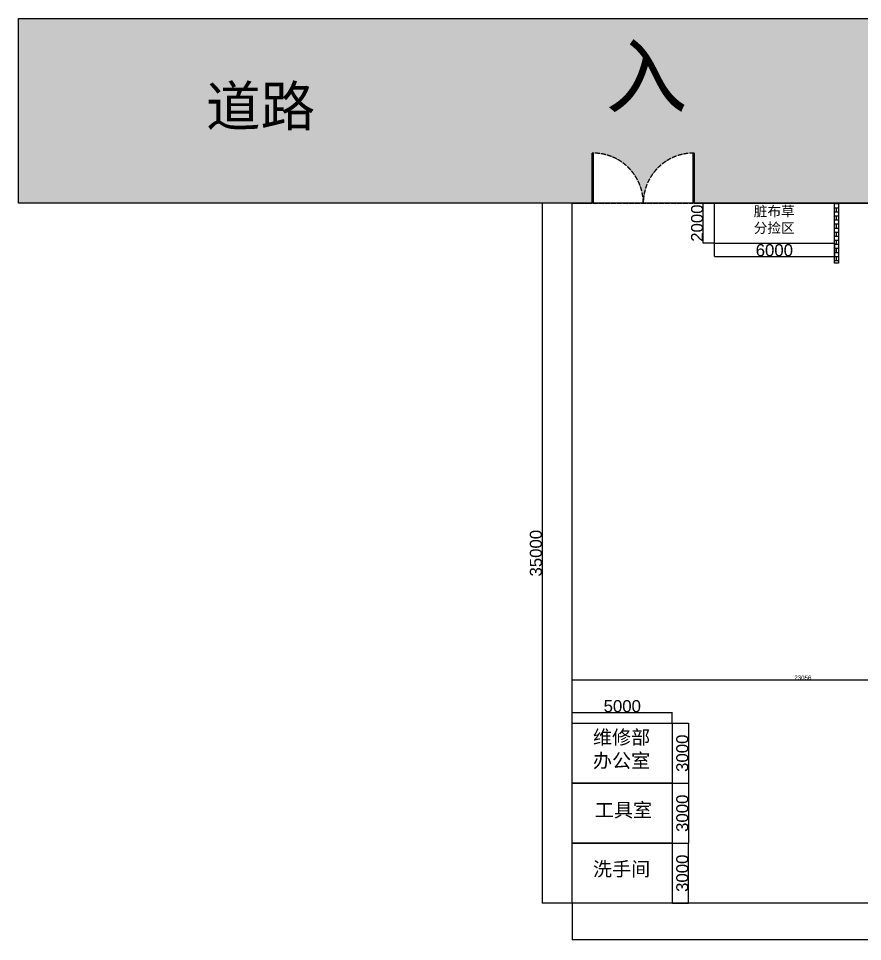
# Model space of a CAD drawing. Header units: millimetres. Extents: x 3806 to 246873, y -8027 to 78401.
# Drawn here: x 3806 to 45990, y 21225 to 67372 of the extents above; entities that cross this region are included whole.
import ezdxf

# ---------------------------------------------------------------- set-up
doc = ezdxf.new("R2010")
doc.units = ezdxf.units.MM
doc.header["$LTSCALE"] = 20
doc.linetypes.add('ACAD_ISO02W100', pattern=[15, 12, -3])
doc.styles.get("Standard").update_dxf_attribs({"font": 'arial.ttf', "height": 2000})
doc.dimstyles.new('ISO-25', dxfattribs={"dimtxt": 400, "dimasz": 2.5, "dimexe": 1.25, "dimexo": 0.625, "dimtad": 1, "dimtxsty": 'Standard', "dimcen": 2.5, "dimclrd": 1, "dimclre": 1, "dimclrt": 1, "dimadec": 0, "dimazin": 0, "dimtfac": 1, "dimtmove": 0, "dimatfit": 3, "dimfxl": 0, "dimarcsym": 0})

# ---------------------------------------------------------------- blocks, each defined once
blk = doc.blocks.new('*D10')
at = {"color": 1, "lineweight": -2, "transparency": 16777216}
for p, q in [((31483, 32139), (31483, 32684)), ((31485, 32683), (36480, 32683)), ((36483, 32139), (36483, 32684))]:
    blk.add_line(p, q, dxfattribs=at)
at = {"color": 1, "transparency": 16777216}
for points in [[(31485, 32684), (31485, 32683), (31483, 32683)], [(36480, 32684), (36480, 32683), (36483, 32683)]]:
    blk.add_solid(points, dxfattribs=at)
at = {"layer": 'Defpoints', "color": 0, "transparency": 16777216}
for p in [(36483, 32683), (31483, 32139), (36483, 32139)]:
    blk.add_point(p, dxfattribs=at)
at = {"color": 1, "transparency": 16777216, "insert": (33983, 32990), "char_height": 600, "attachment_point": 5}
blk.add_mtext('5000', dxfattribs=at)
blk = doc.blocks.new('*D11')
at = {"color": 1, "lineweight": -2, "transparency": 16777216}
for p, q in [((36483, 26139), (37292, 26139)), ((37291, 23141), (37291, 26136)), ((36483, 23139), (37292, 23139))]:
    blk.add_line(p, q, dxfattribs=at)
at = {"color": 1, "transparency": 16777216}
for points in [[(37291, 26136), (37292, 26136), (37291, 26139)], [(37291, 23141), (37292, 23141), (37291, 23139)]]:
    blk.add_solid(points, dxfattribs=at)
at = {"layer": 'Defpoints', "color": 0, "transparency": 16777216}
for p in [(36483, 26139), (37291, 26139), (36483, 23139)]:
    blk.add_point(p, dxfattribs=at)
at = {"color": 1, "transparency": 16777216, "insert": (36984, 24639), "char_height": 600, "attachment_point": 5, "rotation": 90}
blk.add_mtext('3000', dxfattribs=at)
blk = doc.blocks.new('*D12')
at = {"color": 1, "lineweight": -2, "transparency": 16777216}
for p, q in [((36483, 29139), (37293, 29139)), ((37292, 29136), (37292, 26141)), ((36483, 26139), (37293, 26139))]:
    blk.add_line(p, q, dxfattribs=at)
at = {"color": 1, "transparency": 16777216}
for points in [[(37291, 29136), (37292, 29136), (37292, 29139)], [(37291, 26141), (37292, 26141), (37292, 26139)]]:
    blk.add_solid(points, dxfattribs=at)
at = {"layer": 'Defpoints', "color": 0, "transparency": 16777216}
for p in [(36483, 29139), (36483, 26139), (37292, 26139)]:
    blk.add_point(p, dxfattribs=at)
at = {"color": 1, "transparency": 16777216, "insert": (36984, 27639), "char_height": 600, "attachment_point": 5, "rotation": 90}
blk.add_mtext('3000', dxfattribs=at)
blk = doc.blocks.new('*D13')
at = {"color": 1, "lineweight": -2, "transparency": 16777216}
for p, q in [((36483, 32139), (37293, 32139)), ((37292, 32136), (37292, 29141)), ((36483, 29139), (37293, 29139))]:
    blk.add_line(p, q, dxfattribs=at)
at = {"color": 1, "transparency": 16777216}
for points in [[(37291, 32136), (37292, 32136), (37292, 32139)], [(37291, 29141), (37292, 29141), (37292, 29139)]]:
    blk.add_solid(points, dxfattribs=at)
at = {"layer": 'Defpoints', "color": 0, "transparency": 16777216}
for p in [(36483, 32139), (36483, 29139), (37292, 29139)]:
    blk.add_point(p, dxfattribs=at)
at = {"color": 1, "transparency": 16777216, "insert": (36984, 30639), "char_height": 600, "attachment_point": 5, "rotation": 90}
blk.add_mtext('3000', dxfattribs=at)
blk = doc.blocks.new('*D43')
at = {"color": 1, "lineweight": -2, "transparency": 16777216}
for p, q in [((38583, 56138), (38583, 55477)), ((44583, 56138), (44583, 55477)), ((38585, 55478), (44580, 55478))]:
    blk.add_line(p, q, dxfattribs=at)
at = {"color": 1, "transparency": 16777216}
for points in [[(38585, 55479), (38585, 55478), (38583, 55478)], [(44580, 55479), (44580, 55478), (44583, 55478)]]:
    blk.add_solid(points, dxfattribs=at)
at = {"layer": 'Defpoints', "color": 0, "transparency": 16777216}
for p in [(38583, 56139), (44583, 56139), (44583, 55478)]:
    blk.add_point(p, dxfattribs=at)
at = {"color": 1, "transparency": 16777216, "insert": (41583, 55785), "char_height": 600, "attachment_point": 5}
blk.add_mtext('6000', dxfattribs=at)
blk = doc.blocks.new('*D44')
at = {"color": 1, "lineweight": -2, "transparency": 16777216}
for p, q in [((31482, 58139), (29974, 58139)), ((29975, 58136), (29975, 23141)), ((31482, 23139), (29974, 23139))]:
    blk.add_line(p, q, dxfattribs=at)
at = {"color": 1, "transparency": 16777216}
for points in [[(29975, 58136), (29975, 58136), (29975, 58139)], [(29975, 23141), (29975, 23141), (29975, 23139)]]:
    blk.add_solid(points, dxfattribs=at)
at = {"layer": 'Defpoints', "color": 0, "transparency": 16777216}
for p in [(31483, 58139), (29975, 23139), (31483, 23139)]:
    blk.add_point(p, dxfattribs=at)
at = {"color": 1, "transparency": 16777216, "insert": (29668, 40639), "char_height": 600, "attachment_point": 5, "rotation": 90}
blk.add_mtext('35000', dxfattribs=at)
blk = doc.blocks.new('*D45')
at = {"color": 1, "lineweight": -2, "transparency": 16777216}
for p, q in [((31483, 23138), (31483, 21311)), ((81483, 23138), (81483, 21311)), ((81480, 21312), (31485, 21312))]:
    blk.add_line(p, q, dxfattribs=at)
at = {"color": 1, "transparency": 16777216}
for points in [[(31485, 21312), (31485, 21312), (31483, 21312)], [(81480, 21312), (81480, 21312), (81483, 21312)]]:
    blk.add_solid(points, dxfattribs=at)
at = {"layer": 'Defpoints', "color": 0, "transparency": 16777216}
for p in [(31483, 23139), (81483, 23139), (31483, 21312)]:
    blk.add_point(p, dxfattribs=at)
at = {"color": 1, "transparency": 16777216, "insert": (56483, 21619), "char_height": 600, "attachment_point": 5}
blk.add_mtext('50000', dxfattribs=at)
blk = doc.blocks.new('*D53')
at = {"color": 1, "lineweight": -2, "transparency": 16777216}
for p, q in [((38582, 58139), (38031, 58139)), ((38032, 56141), (38032, 58136)), ((38582, 56139), (38031, 56139))]:
    blk.add_line(p, q, dxfattribs=at)
at = {"color": 1, "transparency": 16777216}
for points in [[(38032, 58136), (38033, 58136), (38032, 58139)], [(38032, 56141), (38033, 56141), (38032, 56139)]]:
    blk.add_solid(points, dxfattribs=at)
at = {"layer": 'Defpoints', "color": 0, "transparency": 16777216}
for p in [(38032, 58139), (38583, 58139), (38583, 56139)]:
    blk.add_point(p, dxfattribs=at)
at = {"color": 1, "transparency": 16777216, "insert": (37725, 57139), "char_height": 600, "attachment_point": 5, "rotation": 90}
blk.add_mtext('2000', dxfattribs=at)
blk = doc.blocks.new('*D68')
at = {"color": 1, "lineweight": -2, "transparency": 16777216}
for p, q in [((31483, 34299), (31483, 34300)), ((54536, 34299), (31485, 34299)), ((54539, 34299), (54539, 34300))]:
    blk.add_line(p, q, dxfattribs=at)
at = {"color": 1, "transparency": 16777216}
for points in [[(31485, 34299), (31485, 34298), (31483, 34299)], [(54536, 34299), (54536, 34298), (54539, 34299)]]:
    blk.add_solid(points, dxfattribs=at)
at = {"layer": 'Defpoints', "color": 0, "transparency": 16777216}
for p in [(31483, 34299), (31483, 34299), (54539, 34299)]:
    blk.add_point(p, dxfattribs=at)
at = {"color": 1, "transparency": 16777216, "insert": (43011, 34412), "char_height": 220, "attachment_point": 5}
blk.add_mtext('23056', dxfattribs=at)

msp = doc.modelspace()

# ---------------------------------------------------------------- hatches: boundary and pattern name
h = msp.add_hatch()
h.set_pattern_fill('GRAVEL', color=9, scale=100)
h.paths.add_polyline_path([(75382.533, 58138.753), (75382.533, 60638.753), (75432.533, 60638.753, -0.414213562), (77932.533, 58138.753, -0.414213562), (80432.533, 60638.753), (80482.533, 60638.753), (80482.533, 58138.753), (113563.109, 58138.753), (113563.109, 67371.889), (3805.705, 67371.889), (3805.705, 58138.753), (32482.533, 58138.753), (32482.533, 60638.753), (32532.533, 60638.753, -0.414213562), (35032.533, 58138.753, -0.414213562), (37532.533, 60638.753), (37582.533, 60638.753), (37582.533, 58138.753)])
h.paths.add_polyline_path([(96387.681, 60738.288), (103108.351, 60738.288), (103108.351, 64598.623), (96387.681, 64598.623)], flags=24)
h.paths.add_polyline_path([(52982.738, 60738.288), (59703.408, 60738.288), (59703.408, 64598.623), (52982.738, 64598.623)], flags=24)
h.paths.add_polyline_path([(12577.662, 60738.288), (19298.332, 60738.288), (19298.332, 64598.623), (12577.662, 64598.623)], flags=24)
h.paths.add_polyline_path([(75014.538, 61317.33), (80805.041, 61317.33), (80805.041, 67107.833), (75014.538, 67107.833)], flags=24)
h.paths.add_polyline_path([(32247.442, 61281.502), (38037.945, 61281.502), (38037.945, 67072.004), (32247.442, 67072.004)], flags=24)
h = msp.add_hatch()
h.set_pattern_fill('AR-B88', color=9)
h.set_pattern_definition([(0, (1000, 0), (0, 203.2), []), (90, (1000, 0), (-101.6, 203.2), [203.2, -203.2])])
h.paths.add_polyline_path([(44582.533, 55138.753), (44782.533, 55138.753), (44782.533, 58138.753), (44582.533, 58138.753)])

# ---------------------------------------------------------------- linework, layer by layer
msp.add_line((31482.533, 58138.753), (32482.533, 58138.753))
at = {"color": 2, "linetype": 'ACAD_ISO02W100'}
msp.add_line((32532.533, 58138.753), (37532.533, 58138.753), dxfattribs=at)
for points in [[(3805.705, 67371.889), (113563.109, 67371.889), (113563.109, 58138.753), (3805.705, 58138.753)], [(44582.533, 58138.753), (44782.533, 58138.753), (44782.533, 55138.753), (44582.533, 55138.753)]]:
    msp.add_lwpolyline(points, close=True)
at = {"color": 2}
for points in [[(32482.533, 60638.753), (32532.533, 60638.753), (32532.533, 58138.753), (32482.533, 58138.753)], [(37532.533, 60638.753), (37582.533, 60638.753), (37582.533, 58138.753), (37532.533, 58138.753)]]:
    msp.add_lwpolyline(points, close=True, dxfattribs=at)
at = {"color": 255}
msp.add_lwpolyline([(80432.533, 58138.753), (81482.533, 58138.753), (81482.533, 23138.753), (31482.533, 23138.753), (31482.533, 58138.753), (31532.533, 58138.753)], dxfattribs=at)
msp.add_lwpolyline([(37582.533, 58138.753), (75432.533, 58138.753)])
at = {"color": 254}
msp.add_lwpolyline([(44582.533, 58138.753), (38582.533, 58138.753), (38582.533, 56138.753), (44582.533, 56138.753)], close=True, dxfattribs=at)
at = {"color": 255}
for points in [[(36482.533, 32138.753), (36482.533, 29138.753), (31482.533, 29138.753), (31482.533, 32138.753)], [(36482.533, 29138.753), (36482.533, 26138.753), (31482.533, 26138.753), (31482.533, 29138.753)], [(36482.533, 26138.753), (36482.533, 23138.753), (31482.533, 23138.753), (31482.533, 26138.753)]]:
    msp.add_lwpolyline(points, close=True, dxfattribs=at)
at = {"color": 2, "linetype": 'ACAD_ISO02W100'}
for centre, start, end in [((32532.533, 58138.753), 0, 91.145992), ((37532.533, 58138.753), 88.854008, 180)]:
    msp.add_arc(centre, 2500, start, end, dxfattribs=at)

# ---------------------------------------------------------------- texts
at = {"color": 1, "insert": (33148.28, 65986.809), "char_height": 3000, "attachment_point": 1}
msp.add_mtext_dynamic_manual_height_columns('{\\fSimSun|b0|i0|c134|p2;入}', width=1497.9819, gutter_width=2000, heights=[0], dxfattribs=at)
at = {"attachment_point": 1}
for s, width, gutter_width, insert, char_height in [('{\\fSimSun|b0|i0|c134|p2;道路}', 6269.91108, 3000, (13178.221, 63986.891), 2000), ('{\\fSimSun|b0|i0|c134|p2;脏布草}\\P{\\fSimSun|b0|i0|c134|p2;分捡区}', 3344.91862, 2000, (40554.427, 57984.904), 500), ('{\\fSimSun|b0|i0|c134|p2;维修部办公室}', 3092.73426, 2000, (32514.804, 31786.839), 700), ('\\pi93.57383;{\\fSimSun|b0|i0|c134|p2;工具室}', 3092.73426, 2000, (32514.804, 28150.807), 700), ('{\\fSimSun|b0|i0|c134|p2;洗手间}', 3092.73426, 2000, (32514.804, 25200.955), 700)]:
    msp.add_mtext_dynamic_manual_height_columns(s, width=width, gutter_width=gutter_width, heights=[0], dxfattribs=dict(at, insert=insert, char_height=char_height))

# ---------------------------------------------------------------- dimensions: what is measured, and where the dimension line sits
for base, p1, p2, picture, middle in [((29974.999, 23138.753), (31482.533, 58138.753), (31482.533, 23138.753), '*D44', (29667.825, 40638.753)), ((38032.152, 58138.753), (38582.533, 56138.753), (38582.533, 58138.753), '*D53', (37725.184, 57138.753)), ((37291.579, 26138.753), (36482.533, 29138.753), (36482.533, 26138.753), '*D12', (36984.406, 27638.753)), ((37291.163, 26138.753), (36482.533, 23138.753), (36482.533, 26138.753), '*D11', (36983.989, 24638.753))]:
    dim = msp.add_linear_dim(base=base, p1=p1, p2=p2, angle=90, dimstyle='ISO-25')
    dim.commit()
    dim.dimension.update_dxf_attribs({"geometry": picture, "text_midpoint": middle})
dim = msp.add_linear_dim(base=(44582.533, 55478.404), p1=(38582.533, 56138.753), p2=(44582.533, 56138.753), dimstyle='ISO-25')
dim.commit()
dim.dimension.update_dxf_attribs({"geometry": '*D43', "text_midpoint": (41582.533, 55478.404), "dimtype": 160})
dim = msp.add_linear_dim(base=(31482.533, 34298.753), p1=(54538.536, 34298.753), p2=(31482.533, 34298.753), dimstyle='ISO-25', override={"dimtxt": 220})
dim.commit()
dim.dimension.update_dxf_attribs({"geometry": '*D68', "text_midpoint": (43010.535, 34411.779)})
for base, p1, p2, picture, middle in [((36482.533, 32683.244), (31482.533, 32138.753), (36482.533, 32138.753), '*D10', (33982.533, 32990.213)), ((31482.533, 21311.941), (81482.533, 23138.753), (31482.533, 23138.753), '*D45', (56482.533, 21618.91))]:
    dim = msp.add_linear_dim(base=base, p1=p1, p2=p2, dimstyle='ISO-25')
    dim.commit()
    dim.dimension.update_dxf_attribs({"geometry": picture, "text_midpoint": middle})
dim = msp.add_linear_dim(base=(37291.579, 29138.753), p1=(36482.533, 32138.753), p2=(36482.533, 29138.753), angle=90, dimstyle='ISO-25')
dim.commit()
dim.dimension.update_dxf_attribs({"geometry": '*D13', "text_midpoint": (37291.579, 30638.753), "dimtype": 160})

doc.saveas('drawing.dxf')
